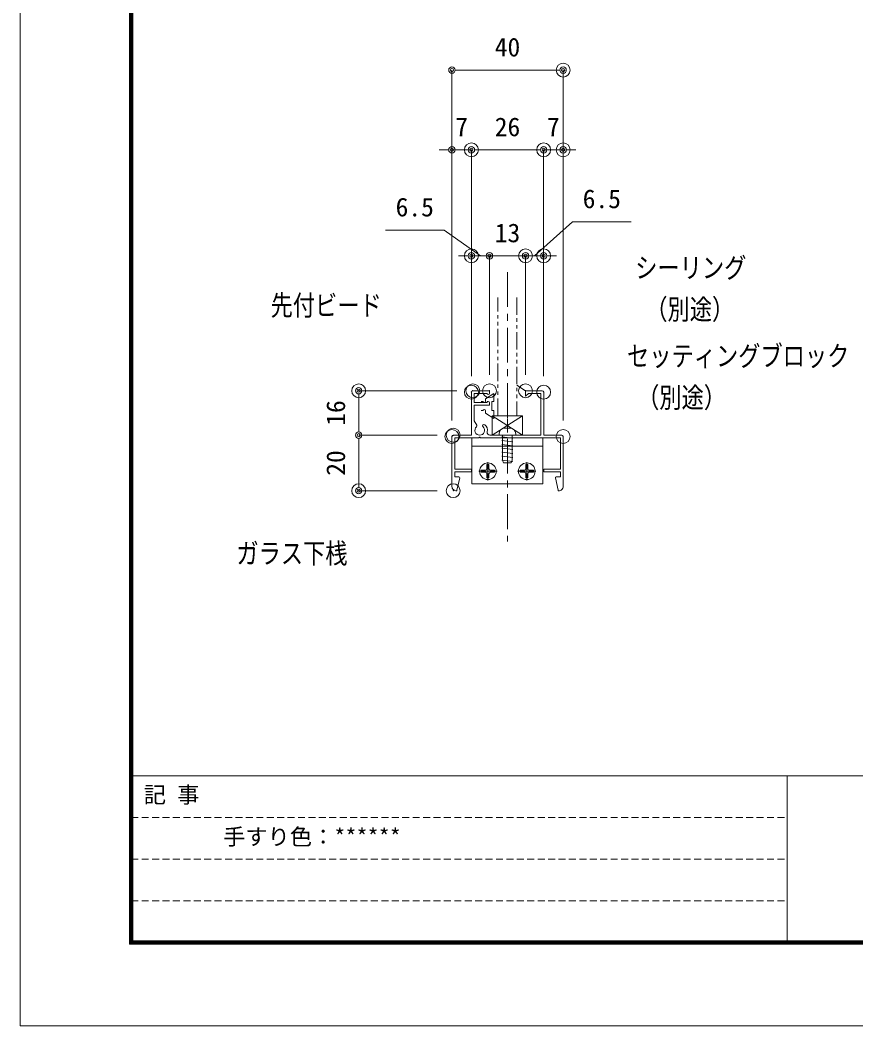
# Model space of a CAD drawing. Units: millimetres, scale not verified. Extents: x -3659 to 3659, y -1188 to 1188.
# Drawn here: x 295 to 896, y -1188 to -464 of the extents above; entities that cross this region are included whole.
import ezdxf
from ezdxf.enums import TextEntityAlignment as Align

# ---------------------------------------------------------------- set-up
doc = ezdxf.new("R2010")
doc.units = ezdxf.units.MM
doc.header["$LTSCALE"] = 20
doc.header["$PDMODE"] = 32
doc.header["$PDSIZE"] = 10
for name, pattern in [('USER1', [2, 1.25, -0.25, 0.25, -0.25]), ('USER2', [1.25, 0.625, -0.125, 0.125, -0.125, 0.125, -0.125]), ('USER3', [0.375, 0.25, -0.125])]:
    doc.linetypes.add(name, pattern=pattern)
for name, color, linetype, lineweight in [('0-0_0', 7, 'Continuous', 18), ('0-1_DEFPOINTS', 7, 'Continuous', 18), ('0-3_アンカー', 4, 'Continuous', 18), ('0-4_WAKU', 7, 'Continuous', 18), ('0-5_6ﾊｯﾁﾝｸﾞ', 4, 'Continuous', 18), ('0-6_51破線ｱﾙﾐ', 3, 'USER3', 18), ('0-8_3中心線', 2, 'USER1', 18), ('0-9_41ｱﾙﾐ', 6, 'Continuous', 18), ('0-A_1手摺寸法', 7, 'Continuous', 18), ('0-B_42ｱﾙﾐ部品', 6, 'Continuous', 18), ('0-D_CYAN', 4, 'Continuous', 18), ('0-E_2a', 1, 'USER2', 18)]:
    doc.layers.add(name, color=color, linetype=linetype, lineweight=lineweight)
doc.layers.add('0-2_MOJI', color=7, linetype='Continuous')
doc.styles.add('ＭＳ ゴシック', font='')
doc.styles.get('ＭＳ ゴシック').set_extended_font_data('MS Gothic')

# ---------------------------------------------------------------- blocks, each defined once
blk = doc.blocks.new('A$C43F735A4')
at = {"layer": '0-5_6ﾊｯﾁﾝｸﾞ'}
for p, q in [((5, 15.42), (1, 14.95)), ((5, 15.42), (1, 14.95)), ((1.25, 14.99), (1.66, 15.99)), ((1.25, 5.99), (1.25, 14.99)), ((4.34, 15.99), (1.66, 15.99)), ((4.75, 14.99), (4.34, 15.99)), ((4.75, 5.99), (4.75, 14.99)), ((5, 14.01), (1, 13.54)), ((5, 14.01), (1, 13.54)), ((5, 12.6), (1, 12.13)), ((5, 12.6), (1, 12.13)), ((5, 11.19), (1, 10.72)), ((5, 11.19), (1, 10.72)), ((5, 9.78), (1, 9.31)), ((5, 9.78), (1, 9.31)), ((5, 8.37), (1, 7.9)), ((5, 8.37), (1, 7.9)), ((0, 5.49), (0, 5.79)), ((5.8, 5.99), (0.2, 5.99)), ((5, 7.06), (1, 6.59)), ((5, 7.06), (1, 6.59)), ((6, 5.49), (6, 5.79)), ((4, 3.49), (2, 3.49))]:
    blk.add_line(p, q, dxfattribs=at)
for centre, radius, start, end in [((0.2, 5.79), 0.2, 90, 180), ((2, 5.49), 2, 180, 270), ((4, 5.49), 2, 270, 0), ((5.8, 5.79), 0.2, 0, 90)]:
    blk.add_arc(centre, radius, start, end, dxfattribs=at)
at = {"layer": '0-6_51破線ｱﾙﾐ'}
blk.add_line((3, 0), (3, 19.15), dxfattribs=at)
blk = doc.blocks.new('simozanuke')
at = {"layer": '0-5_6ﾊｯﾁﾝｸﾞ'}
for p, q in [((-7.37, -9.6), (-7.37, -11.12)), ((-6.62, -9.6), (-7.37, -9.6)), ((-7, -15.3), (-7, -8.7)), ((-6.62, -9.6), (-6.62, -11.12)), ((6.63, -9.6), (6.63, -11.12)), ((6.63, -9.6), (7.38, -9.6)), ((7, -15.3), (7, -8.7)), ((7.38, -9.6), (7.38, -11.12)), ((-10.3, -12), (-3.7, -12)), ((-7.87, -11.62), (-9.4, -11.62)), ((-9.4, -12.38), (-9.4, -11.62)), ((-7.87, -12.38), (-9.4, -12.38)), ((-7.37, -14.4), (-7.37, -12.88)), ((-6.62, -14.4), (-7.37, -14.4)), ((-6.62, -14.4), (-6.62, -12.88)), ((-6.12, -11.62), (-4.59, -11.62)), ((-6.12, -12.38), (-4.59, -12.38)), ((-4.59, -12.38), (-4.59, -11.62)), ((10.3, -12), (3.7, -12)), ((6.13, -11.62), (4.6, -11.62)), ((4.6, -12.38), (4.6, -11.62)), ((6.13, -12.38), (4.6, -12.38)), ((6.63, -14.4), (6.63, -12.88)), ((6.63, -14.4), (7.38, -14.4)), ((7.38, -14.4), (7.38, -12.88)), ((7.88, -11.62), (9.41, -11.62)), ((7.88, -12.38), (9.41, -12.38)), ((9.41, -12.38), (9.41, -11.62))]:
    blk.add_line(p, q, dxfattribs=at)
for centre in [(-7, -12), (7, -12)]:
    blk.add_circle(centre, 3, dxfattribs=at)
for centre, start, end in [((-7.87, -11.12), 270, 0), ((-7.87, -12.88), 0, 90), ((-6.12, -11.12), 180, 270), ((-6.12, -12.88), 90, 180), ((6.13, -11.12), 270, 0), ((6.13, -12.88), 0, 90), ((7.88, -11.12), 180, 270), ((7.88, -12.88), 90, 180)]:
    blk.add_arc(centre, 0.5, start, end, dxfattribs=at)
at = {"layer": '0-B_42ｱﾙﾐ部品'}
for p, q in [((-12.75, 0), (-12.75, -16.5)), ((12.75, 0), (12.75, -16.5)), ((12.75, -3), (-12.75, -3)), ((12.75, -16.5), (-12.75, -16.5))]:
    blk.add_line(p, q, dxfattribs=at)
blk = doc.blocks.new('_ORIGIN2')
at = {"layer": '0-0_0'}
blk.add_line((-0.5, 0), (-1, 0), dxfattribs=at)
for radius in [0.5, 0.25]:
    blk.add_circle((0, 0), radius, dxfattribs=at)
blk = doc.blocks.new('D92')
at = {"layer": '0-1_DEFPOINTS'}
for p in [(2657.23, -306.69), (2739.32, -306.69), (2725.21, -338.69)]:
    blk.add_point(p, dxfattribs=at)
at = {"layer": '0-A_1手摺寸法'}
for p, q in [((2727.82, -306.69), (2657.23, -306.69)), ((2657.23, -334.09), (2657.23, -311.29)), ((2713.71, -338.69), (2657.23, -338.69))]:
    blk.add_line(p, q, dxfattribs=at)
at = {"layer": '0-A_1手摺寸法', "xscale": 4.6, "yscale": 4.6}
for p, rotation in [((2657.23, -306.69), 90), ((2657.23, -338.69), 270)]:
    blk.add_blockref('_ORIGIN2', p, dxfattribs=dict(at, rotation=rotation))
at = {"layer": '0-A_1手摺寸法', "style": 'ＭＳ ゴシック'}
blk.add_text('16', height=13.49, rotation=90, dxfattribs=at).set_placement((2651.48, -331.89), align=Align.BOTTOM_LEFT)
blk = doc.blocks.new('D93')
at = {"layer": '0-1_DEFPOINTS'}
for p in [(2725.21, -338.69), (2657.23, -378.69), (2725.21, -378.69)]:
    blk.add_point(p, dxfattribs=at)
at = {"layer": '0-A_1手摺寸法'}
for p, q in [((2713.71, -338.69), (2657.23, -338.69)), ((2657.23, -343.29), (2657.23, -374.09)), ((2713.71, -378.69), (2657.23, -378.69))]:
    blk.add_line(p, q, dxfattribs=at)
at = {"layer": '0-A_1手摺寸法', "xscale": 4.6, "yscale": 4.6}
for p, rotation in [((2657.23, -338.69), 90), ((2657.23, -378.69), 270)]:
    blk.add_blockref('_ORIGIN2', p, dxfattribs=dict(at, rotation=rotation))
at = {"layer": '0-A_1手摺寸法', "style": 'ＭＳ ゴシック'}
blk.add_text('20', height=13.49, rotation=90, dxfattribs=at).set_placement((2651.48, -367.89), align=Align.BOTTOM_LEFT)
blk = doc.blocks.new('D94')
at = {"layer": '0-1_DEFPOINTS'}
for p in [(2804.32, -75.79), (2724.32, -339.69), (2804.32, -339.69)]:
    blk.add_point(p, dxfattribs=at)
at = {"layer": '0-A_1手摺寸法'}
for p, q in [((2724.32, -328.19), (2724.32, -75.79)), ((2728.92, -75.79), (2799.72, -75.79)), ((2804.32, -328.19), (2804.32, -75.79))]:
    blk.add_line(p, q, dxfattribs=at)
at = {"layer": '0-A_1手摺寸法', "xscale": 4.6, "yscale": 4.6, "rotation": 180}
blk.add_blockref('_ORIGIN2', (2724.32, -75.79), dxfattribs=at)
at = {"layer": '0-A_1手摺寸法', "xscale": 4.6, "yscale": 4.6}
blk.add_blockref('_ORIGIN2', (2804.32, -75.79), dxfattribs=at)
at = {"layer": '0-A_1手摺寸法', "style": 'ＭＳ ゴシック'}
blk.add_text('40', height=13.49, dxfattribs=at).set_placement((2755.12, -70.04), align=Align.BOTTOM_LEFT)
blk = doc.blocks.new('D95')
at = {"layer": '0-1_DEFPOINTS'}
for p in [(2790.32, -133.22), (2738.32, -307.69), (2790.32, -307.69)]:
    blk.add_point(p, dxfattribs=at)
at = {"layer": '0-A_1手摺寸法'}
for p, q in [((2738.32, -296.19), (2738.32, -133.22)), ((2742.92, -133.22), (2785.72, -133.22)), ((2790.32, -296.19), (2790.32, -133.22))]:
    blk.add_line(p, q, dxfattribs=at)
at = {"layer": '0-A_1手摺寸法', "xscale": 4.6, "yscale": 4.6, "rotation": 180}
blk.add_blockref('_ORIGIN2', (2738.32, -133.22), dxfattribs=at)
at = {"layer": '0-A_1手摺寸法', "xscale": 4.6, "yscale": 4.6}
blk.add_blockref('_ORIGIN2', (2790.32, -133.22), dxfattribs=at)
at = {"layer": '0-A_1手摺寸法', "style": 'ＭＳ ゴシック'}
blk.add_text('26', height=13.49, dxfattribs=at).set_placement((2755.12, -127.47), align=Align.BOTTOM_LEFT)
blk = doc.blocks.new('D96')
at = {"layer": '0-1_DEFPOINTS'}
for p in [(2738.32, -133.22), (2738.32, -307.69), (2724.32, -339.69)]:
    blk.add_point(p, dxfattribs=at)
at = {"layer": '0-A_1手摺寸法'}
for p, q in [((2719.72, -133.22), (2715.12, -133.22)), ((2724.32, -328.19), (2724.32, -133.22)), ((2724.32, -133.22), (2738.32, -133.22)), ((2738.32, -296.19), (2738.32, -133.22)), ((2742.92, -133.22), (2747.52, -133.22))]:
    blk.add_line(p, q, dxfattribs=at)
at = {"layer": '0-A_1手摺寸法', "xscale": 4.6, "yscale": 4.6}
blk.add_blockref('_ORIGIN2', (2724.32, -133.22), dxfattribs=at)
at = {"layer": '0-A_1手摺寸法', "xscale": 4.6, "yscale": 4.6, "rotation": 180}
blk.add_blockref('_ORIGIN2', (2738.32, -133.22), dxfattribs=at)
at = {"layer": '0-A_1手摺寸法', "style": 'ＭＳ ゴシック'}
blk.add_text('7', height=13.49, dxfattribs=at).set_placement((2726.72, -127.47), align=Align.BOTTOM_LEFT)
blk = doc.blocks.new('D97')
at = {"layer": '0-1_DEFPOINTS'}
for p in [(2804.32, -133.22), (2790.32, -307.69), (2804.32, -339.69)]:
    blk.add_point(p, dxfattribs=at)
at = {"layer": '0-A_1手摺寸法'}
for p, q in [((2785.72, -133.22), (2781.12, -133.22)), ((2790.32, -296.19), (2790.32, -133.22)), ((2790.32, -133.22), (2804.32, -133.22)), ((2804.32, -328.19), (2804.32, -133.22)), ((2808.92, -133.22), (2813.52, -133.22))]:
    blk.add_line(p, q, dxfattribs=at)
at = {"layer": '0-A_1手摺寸法', "xscale": 4.6, "yscale": 4.6}
blk.add_blockref('_ORIGIN2', (2790.32, -133.22), dxfattribs=at)
at = {"layer": '0-A_1手摺寸法', "xscale": 4.6, "yscale": 4.6, "rotation": 180}
blk.add_blockref('_ORIGIN2', (2804.32, -133.22), dxfattribs=at)
at = {"layer": '0-A_1手摺寸法', "style": 'ＭＳ ゴシック'}
blk.add_text('7', height=13.49, dxfattribs=at).set_placement((2792.72, -127.47), align=Align.BOTTOM_LEFT)
blk = doc.blocks.new('D98')
at = {"layer": '0-1_DEFPOINTS'}
for p in [(2777.32, -209.56), (2751.32, -306.69), (2777.32, -306.69)]:
    blk.add_point(p, dxfattribs=at)
at = {"layer": '0-A_1手摺寸法'}
for p, q in [((2746.72, -209.56), (2742.12, -209.56)), ((2751.32, -295.19), (2751.32, -209.56)), ((2751.32, -209.56), (2777.32, -209.56)), ((2777.32, -295.19), (2777.32, -209.56)), ((2781.92, -209.56), (2786.52, -209.56))]:
    blk.add_line(p, q, dxfattribs=at)
at = {"layer": '0-A_1手摺寸法', "xscale": 4.6, "yscale": 4.6}
blk.add_blockref('_ORIGIN2', (2751.32, -209.56), dxfattribs=at)
at = {"layer": '0-A_1手摺寸法', "xscale": 4.6, "yscale": 4.6, "rotation": 180}
blk.add_blockref('_ORIGIN2', (2777.32, -209.56), dxfattribs=at)
at = {"layer": '0-A_1手摺寸法', "style": 'ＭＳ ゴシック'}
blk.add_text('13', height=13.49, dxfattribs=at).set_placement((2755.12, -203.81), align=Align.BOTTOM_LEFT)
blk = doc.blocks.new('D101')
at = {"layer": '0-1_DEFPOINTS'}
for p in [(2738.32, -209.56), (2738.32, -307.69), (2751.32, -306.69)]:
    blk.add_point(p, dxfattribs=at)
at = {"layer": '0-A_1手摺寸法'}
for p, q in [((2733.72, -209.56), (2729.12, -209.56)), ((2738.32, -296.19), (2738.32, -209.56)), ((2751.32, -209.56), (2738.32, -209.56)), ((2751.32, -209.56), (2738.32, -209.56)), ((2751.32, -295.19), (2751.32, -209.56)), ((2755.92, -209.56), (2760.52, -209.56))]:
    blk.add_line(p, q, dxfattribs=at)
blk.add_lwpolyline([(2744.82, -209.56), (2718.76, -190.98), (2676.42, -190.98)], dxfattribs=at)
at = {"layer": '0-A_1手摺寸法', "xscale": 4.6, "yscale": 4.6}
blk.add_blockref('_ORIGIN2', (2738.32, -209.56), dxfattribs=at)
at = {"layer": '0-A_1手摺寸法', "xscale": 4.6, "yscale": 4.6, "rotation": 180}
blk.add_blockref('_ORIGIN2', (2751.32, -209.56), dxfattribs=at)
at = {"layer": '0-A_1手摺寸法', "style": 'ＭＳ ゴシック'}
blk.add_text('6.5', height=13.49, dxfattribs=at).set_placement((2683.79, -185.23), align=Align.BOTTOM_LEFT)
blk = doc.blocks.new('D102')
at = {"layer": '0-1_DEFPOINTS'}
for p in [(2790.32, -209.56), (2777.32, -306.69), (2790.32, -307.69)]:
    blk.add_point(p, dxfattribs=at)
at = {"layer": '0-A_1手摺寸法'}
for p, q in [((2772.72, -209.56), (2768.12, -209.56)), ((2777.32, -295.19), (2777.32, -209.56)), ((2777.32, -209.56), (2790.32, -209.56)), ((2777.32, -209.56), (2790.32, -209.56)), ((2790.32, -296.19), (2790.32, -209.56)), ((2794.92, -209.56), (2799.52, -209.56))]:
    blk.add_line(p, q, dxfattribs=at)
blk.add_lwpolyline([(2783.82, -209.56), (2811.04, -185.03), (2853.38, -185.03)], dxfattribs=at)
at = {"layer": '0-A_1手摺寸法', "xscale": 4.6, "yscale": 4.6}
blk.add_blockref('_ORIGIN2', (2777.32, -209.56), dxfattribs=at)
at = {"layer": '0-A_1手摺寸法', "xscale": 4.6, "yscale": 4.6, "rotation": 180}
blk.add_blockref('_ORIGIN2', (2790.32, -209.56), dxfattribs=at)
at = {"layer": '0-A_1手摺寸法', "style": 'ＭＳ ゴシック'}
blk.add_text('6.5', height=13.49, dxfattribs=at).set_placement((2818.41, -179.28), align=Align.BOTTOM_LEFT)
blk = doc.blocks.new('A$C5454394C')
at = {"layer": '0-9_41ｱﾙﾐ'}
for p, q in [((7, 19.99), (7, 35.49)), ((7, 19.99), (7, 35.49)), ((7.88, 35.99), (7.5, 35.99)), ((7.88, 35.99), (13.5, 35.99)), ((8, 31.79), (8, 34.99)), ((8, 34.99), (12.52, 34.99)), ((13.5, 35.14), (13.5, 35.99)), ((26.5, 33.99), (26.5, 35.99)), ((26.5, 35.99), (32.5, 35.99)), ((26.5, 33.99), (26.5, 35.99)), ((26.5, 35.99), (32.5, 35.99)), ((26.5, 33.99), (27.5, 34.99)), ((27.5, 34.99), (32, 34.99)), ((32, 19.99), (32, 34.99)), ((32, 19.99), (32, 34.99)), ((33, 19.99), (33, 35.49)), ((33, 19.99), (33, 35.49)), ((8, 31.79), (12.52, 31.79)), ((8, 30.79), (13.5, 30.79)), ((8, 25.47), (8, 30.79)), ((8, 25.21), (8, 30.79)), ((13.5, 30.79), (13.5, 31.64)), ((8.93, 23.59), (8, 25.21)), ((0, 18.49), (0, 19.49)), ((0, 18.49), (0, 1.49)), ((1.5, 19.99), (0.5, 19.99)), ((9.7, 18.99), (1, 18.99)), ((7, 19.99), (1.5, 19.99)), ((7, 19.99), (1.5, 19.99)), ((9.83, 19.2), (9.7, 18.99)), ((9.83, 19.2), (9.7, 18.99)), ((10.17, 19.2), (10.3, 18.99)), ((10.17, 19.2), (10.3, 18.99)), ((20, 18.99), (10.3, 18.99)), ((20, 18.99), (10.3, 18.99)), ((20, 19.99), (13.67, 19.99)), ((20, 19.99), (13.67, 19.99)), ((20, 19.99), (32, 19.99)), ((20, 19.99), (32, 19.99)), ((20, 19.99), (32, 19.99)), ((20, 19.99), (32, 19.99)), ((20, 18.99), (39, 18.99)), ((27.3, 18.99), (39, 18.99)), ((33, 19.99), (38.5, 19.99)), ((33, 19.99), (38.5, 19.99)), ((38.5, 19.99), (39.5, 19.99)), ((39, 18.99), (39, 14.79)), ((39, 18.99), (39, 7.79)), ((40, 18.49), (40, 19.49)), ((40, 18.49), (40, 1.49)), ((1, 14.79), (1, 7.79)), ((40, 14.79), (40, 1.49)), ((1, 7.79), (7, 7.79)), ((7, 7.79), (7, 6.79)), ((7, 7.79), (7, 6.79)), ((33, 7.71), (33.09, 7.79)), ((33, 7.79), (33, 6.79)), ((33, 7.79), (33, 6.79)), ((39, 7.79), (33, 7.79)), ((39, 7.79), (33, 7.79)), ((1, 6.79), (7, 6.79)), ((1, 6.79), (7, 6.79)), ((1, 6.79), (1, 4.99)), ((1, 6.79), (1, 4.99)), ((1, 4.99), (2.5, 4.99)), ((2.8, 4.69), (1.8, 0.19)), ((39, 6.79), (33, 6.79)), ((39, 6.79), (33, 6.79)), ((37.2, 4.69), (38.2, 0.19))]:
    blk.add_line(p, q, dxfattribs=at)
for points in [[(26.5, 33.99), (27.5, 34.99), (32, 34.99)], [(1, 18.99), (1, 7.79), (7, 7.79)], [(12.7, 18.99), (10.3, 18.99), (13.3, 18.99)], [(39, 6.79), (39, 4.99), (37.5, 4.99)], [(39, 6.79), (39, 4.99), (37.57, 4.99)]]:
    blk.add_lwpolyline(points, dxfattribs=at)
for centre, radius, start, end in [((7.5, 35.49), 0.5, 90, 180), ((13, 35.14), 0.5, 197.4576, 0), ((32.5, 35.49), 0.5, 0, 90), ((13, 31.64), 0.5, 0, 162.5424), ((10, 21.74), 1.75, 132.7587, 47.2413), ((8.47, 23.39), 0.5, 312.7587, 23.6206), ((8.47, 23.39), 0.5, 312.7587, 23.6206), ((11.53, 23.39), 0.5, 47.2413, 227.2413), ((10, 21.74), 2.75, 348.463, 47.2413), ((0.5, 19.49), 0.5, 90, 180), ((10, 19.09), 0.2, 32.3335, 147.6665), ((10, 19.09), 0.2, 32.3335, 147.6665), ((13.67, 20.99), 1, 168.463, 270), ((13.67, 20.99), 1, 168.463, 270), ((39.5, 19.49), 0.5, 0, 90), ((2.5, 4.69), 0.3, 0, 90), ((37.5, 4.69), 0.3, 90, 180), ((1.5, 1.49), 1.5, 180, 275.9968), ((1.6, 0.19), 0.2, 286.4721, 360), ((38.4, 0.19), 0.2, 180, 253.5279), ((38.5, 1.49), 1.5, 264.0032, 0)]:
    blk.add_arc(centre, radius, start, end, dxfattribs=at)
blk = doc.blocks.new('A$C11FF1953')
at = {"layer": '0-3_アンカー'}
for p, q in [((4.57, 3.26), (3.8, 3.26)), ((3.8, 3.26), (3.8, -0.06)), ((4.57, -0.06), (3.8, -0.06))]:
    blk.add_line(p, q, dxfattribs=at)
at = {"layer": '0-5_6ﾊｯﾁﾝｸﾞ'}
for p, q in [((1.57, 4.2), (4.57, 6.1)), ((1.57, 4.2), (1.57, 3.35)), ((4.57, 6.1), (4.57, 3.26)), ((0.59, 3.2), (0, 3.2)), ((0.59, 0), (0, 0)), ((4.57, -0.06), (4.57, -2.9))]:
    blk.add_line(p, q, dxfattribs=at)
blk.add_lwpolyline([(1.57, -0.15), (1.57, -1), (4.57, -2.9)], dxfattribs=at)
for centre, start, end in [((1.07, 3.35), 197.4576, 0), ((1.07, -0.15), 0, 162.5424)]:
    blk.add_arc(centre, 0.5, start, end, dxfattribs=at)

msp = doc.modelspace()

# ---------------------------------------------------------------- linework, layer by layer
at = {"layer": '0-1_DEFPOINTS', "color": 5}
for p, q in [((294.91, 1188), (294.91, -1188)), ((294.91, -1188), (3658.91, -1188))]:
    msp.add_line(p, q, dxfattribs=at)
at = {"layer": '0-4_WAKU'}
for p, q in [((373.71, 1133.2), (373.71, -1129.2)), ((374.31, 1132.6), (374.31, -1128.6)), ((374.91, 1132), (374.91, -1128)), ((375.51, 1131.4), (375.51, -1127.4)), ((376.11, 1130.8), (376.11, -1126.8)), ((374.91, -1008), (3574.91, -1008)), ((846.91, -1008), (846.91, -1128)), ((373.71, -1129.2), (3576.11, -1129.2)), ((374.31, -1128.6), (3575.51, -1128.6)), ((374.91, -1128), (3574.91, -1128)), ((375.51, -1127.4), (3574.31, -1127.4)), ((376.11, -1126.8), (3573.71, -1126.8))]:
    msp.add_line(p, q, dxfattribs=at)
at = {"layer": '0-4_WAKU', "linetype": 'USER3'}
for p, q in [((374.91, -1038), (846.91, -1038)), ((374.91, -1068), (846.91, -1068)), ((374.91, -1098), (846.91, -1098))]:
    msp.add_line(p, q, dxfattribs=at)
at = {"layer": '0-8_3中心線'}
msp.add_line((645.56, -645.22), (645.56, -839.27), dxfattribs=at)
at = {"layer": '0-A_1手摺寸法', "color": 3}
for p, q in [((656.56, -748.63), (634.56, -762.63)), ((634.56, -748.63), (656.56, -762.63))]:
    msp.add_line(p, q, dxfattribs=at)
msp.add_lwpolyline([(656.56, -748.63), (634.56, -748.63), (634.56, -762.63), (656.56, -762.63)], close=True, dxfattribs=at)
at = {"layer": '0-D_CYAN'}
msp.add_line((658.68, -730.63), (652.28, -726.59), dxfattribs=at)
at = {"layer": '0-E_2a'}
msp.add_line((638.68, -748.63), (638.68, -663.43), dxfattribs=at)
msp.add_lwpolyline([(652.28, -663.43), (652.28, -748.63), (638.68, -748.63)], dxfattribs=at)

# ---------------------------------------------------------------- block references
at = {"layer": '0-2_MOJI', "xscale": -2, "yscale": 2, "rotation": 180}
msp.add_blockref('A$C43F735A4', (639.56, -750.65), dxfattribs=at)
at = {"layer": '0-3_アンカー', "xscale": 2, "yscale": 2}
msp.add_blockref('A$C11FF1953', (626.79, -744.83), dxfattribs=at)
at = {"layer": '0-9_41ｱﾙﾐ', "xscale": 2, "yscale": 2}
msp.add_blockref('simozanuke', (645.56, -764.63), dxfattribs=at)
at = {"layer": '0-A_1手摺寸法'}
for name in ['D94', 'D96', 'D95', 'D97', 'D102', 'D101', 'D98', 'D92', 'D93']:
    msp.add_blockref(name, (-2118.65, -423.94), dxfattribs=at)
at = {"layer": '0-B_42ｱﾙﾐ部品', "xscale": 2, "yscale": 2}
msp.add_blockref('A$C5454394C', (605.68, -802.62), dxfattribs=at)

# ---------------------------------------------------------------- texts
at = {"layer": '0-0_0', "style": 'ＭＳ ゴシック', "width": 0.8}
for s, p in [('シーリング', (737.59, -653.8)), ('先付ビード', (475.15, -680.83)), ('（別途）', (744.82, -683.73)), ('セッティングブロック', (731.7, -717.31)), ('（別途）', (738.94, -747.24)), ('ガラス下桟', (450.55, -859.49))]:
    msp.add_text(s, height=14.66, dxfattribs=at).set_placement(p, align=Align.BOTTOM_LEFT)
at = {"layer": '0-2_MOJI', "style": 'ＭＳ ゴシック'}
for s, p in [('記 事', (383.9, -1030.96)), ('手すり色：******', (440.99, -1061.21))]:
    msp.add_text(s, height=11.73, dxfattribs=at).set_placement(p, align=Align.BOTTOM_LEFT)

doc.saveas('drawing.dxf')
